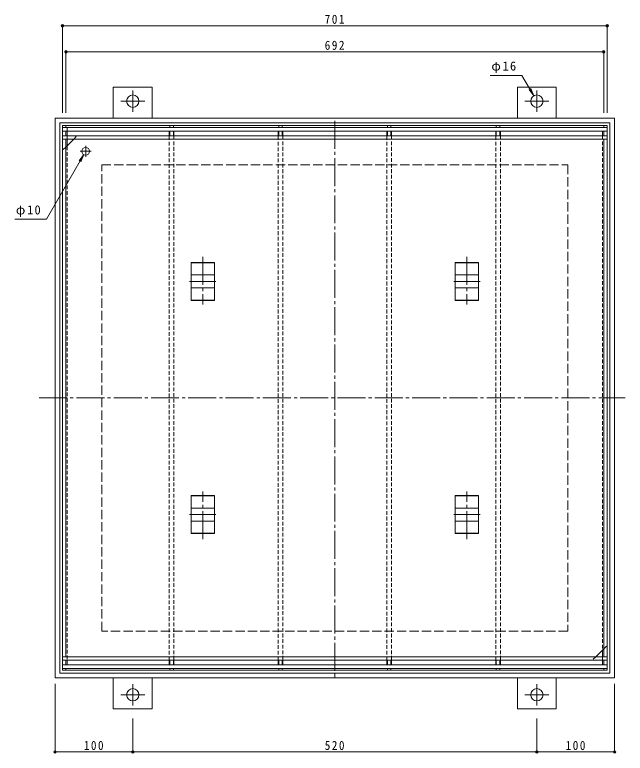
# Model space of a CAD drawing. Units: millimetres at full size, sheet at 1:4. Extents: x -1015 to 1117, y -778 to 761.
# Drawn here: x -1015 to -229, y -436 to 514 of the extents above; entities that cross this region are included whole.
import ezdxf

# ---------------------------------------------------------------- set-up
doc = ezdxf.new("R2010")
doc.units = ezdxf.units.MM
doc.header["$LTSCALE"] = 4
doc.header["$PDMODE"] = 32
doc.header["$PDSIZE"] = 3.2
for name, pattern in [('CHAIN1', [8, 5, -1, 1, -1]), ('CHAIN2', [12, 9, -1, 1, -1]), ('DASHED1', [1.8, 1.2, -0.6]), ('DASHED3', [4, 3, -1])]:
    doc.linetypes.add(name, pattern=pattern)
for name, color, linetype, lineweight in [('0-0_通り芯', 7, 'CHAIN2', 9), ('0-1_躯体', 2, 'DASHED3', 9), ('0-2_仕上', 7, 'Continuous', 9), ('0-3_建具', 4, 'Continuous', 9), ('0-4_その他', 7, 'Continuous', 9)]:
    doc.layers.add(name, color=color, linetype=linetype, lineweight=lineweight)
doc.styles.add('ＭＳ ゴシック', font='')
doc.styles.get('ＭＳ ゴシック').set_extended_font_data('MS Gothic')

msp = doc.modelspace()

# ---------------------------------------------------------------- linework, layer by layer
at = {"layer": '0-0_通り芯'}
for p, q in [((-602.991, 377.902), (-602.991, -338.721)), ((-772.991, 202.624), (-772.991, 141.595)), ((-432.991, 202.624), (-432.991, 141.595)), ((-755.991, 171.102), (-789.991, 171.102)), ((-415.991, 171.102), (-449.991, 171.102)), ((-983.505, 21.102), (-229.345, 21.102)), ((-772.991, -160.42), (-772.991, -99.391)), ((-432.991, -160.42), (-432.991, -99.391)), ((-755.991, -128.898), (-789.991, -128.898)), ((-415.991, -128.898), (-449.991, -128.898))]:
    msp.add_line(p, q, dxfattribs=at)
at = {"layer": '0-1_躯体'}
msp.add_lwpolyline([(-902.991, 321.102), (-302.991, 321.102), (-302.991, -278.898), (-902.991, -278.898)], close=True, dxfattribs=at)
at = {"layer": '0-2_仕上', "color": 2}
for p, q in [((-252.491, 371.602), (-953.491, 371.602)), ((-947.491, 358.602), (-947.491, 364.602)), ((-815.991, 358.602), (-815.991, 364.602)), ((-809.991, 358.602), (-809.991, 364.602)), ((-675.991, 358.602), (-675.991, 364.602)), ((-669.991, 358.602), (-669.991, 364.602)), ((-535.991, 358.602), (-535.991, 364.602)), ((-529.991, 358.602), (-529.991, 364.602)), ((-395.991, 358.602), (-395.991, 364.602)), ((-389.991, 358.602), (-389.991, 364.602)), ((-258.491, 364.602), (-258.491, 358.602)), ((-947.491, 354.102), (-947.491, 344.852)), ((-258.491, -303.398), (-258.491, -311.898)), ((-947.491, -316.398), (-947.491, -322.398)), ((-815.991, -316.398), (-815.991, -322.398)), ((-809.991, -316.398), (-809.991, -322.398)), ((-675.991, -316.398), (-675.991, -322.398)), ((-669.991, -316.398), (-669.991, -322.398)), ((-535.991, -316.398), (-535.991, -322.398)), ((-529.991, -316.398), (-529.991, -322.398)), ((-395.991, -316.398), (-395.991, -322.398)), ((-389.991, -316.398), (-389.991, -322.398)), ((-258.491, -322.398), (-258.491, -316.398)), ((-252.491, -329.398), (-953.491, -329.398))]:
    msp.add_line(p, q, dxfattribs=at)
at = {"layer": '0-2_仕上'}
for p, q in [((-953.491, -329.398), (-953.491, 371.602)), ((-953.491, 371.602), (-948.991, 371.602)), ((-948.991, 371.602), (-948.991, 369.102)), ((-810.741, 369.102), (-810.741, 371.602)), ((-670.741, 369.102), (-670.741, 371.602)), ((-530.741, 369.102), (-530.741, 371.602)), ((-390.741, 369.102), (-390.741, 371.602)), ((-256.991, 371.602), (-256.991, 369.102)), ((-252.491, 371.602), (-256.991, 371.602)), ((-252.491, -329.398), (-252.491, 371.602)), ((-252.491, 369.102), (-953.491, 369.102)), ((-252.491, 364.602), (-953.491, 364.602)), ((-948.991, 364.602), (-948.991, 358.602)), ((-815.241, 358.602), (-815.241, 364.602)), ((-810.741, 358.602), (-810.741, 364.602)), ((-675.241, 358.602), (-675.241, 364.602)), ((-670.741, 358.602), (-670.741, 364.602)), ((-535.241, 358.602), (-535.241, 364.602)), ((-530.741, 358.602), (-530.741, 364.602)), ((-395.241, 358.602), (-395.241, 364.602)), ((-390.741, 358.602), (-390.741, 364.602)), ((-256.991, 364.602), (-256.991, 358.602)), ((-252.491, 358.602), (-953.491, 358.602)), ((-252.491, 354.102), (-953.491, 354.102)), ((-938.991, 354.102), (-948.991, 344.102)), ((-948.991, -311.898), (-948.991, 354.102)), ((-256.991, -311.898), (-256.991, 354.102)), ((-266.991, -311.898), (-256.991, -301.898)), ((-252.491, -311.898), (-953.491, -311.898)), ((-252.491, -316.398), (-953.491, -316.398)), ((-252.491, -322.398), (-953.491, -322.398)), ((-948.991, -322.398), (-948.991, -316.398)), ((-815.241, -316.398), (-815.241, -322.398)), ((-810.741, -316.398), (-810.741, -322.398)), ((-675.241, -316.398), (-675.241, -322.398)), ((-670.741, -316.398), (-670.741, -322.398)), ((-535.241, -316.398), (-535.241, -322.398)), ((-530.741, -316.398), (-530.741, -322.398)), ((-395.241, -316.398), (-395.241, -322.398)), ((-390.741, -316.398), (-390.741, -322.398)), ((-256.991, -322.398), (-256.991, -316.398)), ((-252.491, -326.898), (-953.491, -326.898)), ((-953.491, -329.398), (-948.991, -329.398)), ((-948.991, -329.398), (-948.991, -326.898)), ((-810.741, -326.898), (-810.741, -329.398)), ((-670.741, -326.898), (-670.741, -329.398)), ((-530.741, -326.898), (-530.741, -329.398)), ((-390.741, -326.898), (-390.741, -329.398)), ((-256.991, -329.398), (-256.991, -326.898)), ((-252.491, -329.398), (-256.991, -329.398))]:
    msp.add_line(p, q, dxfattribs=at)
at = {"layer": '0-2_仕上', "color": 2, "linetype": 'DASHED1'}
for p, q in [((-947.491, 364.602), (-947.491, 369.102)), ((-947.491, 358.602), (-947.491, 354.102)), ((-815.991, -316.398), (-815.991, 358.602)), ((-809.991, 358.602), (-809.991, -316.398)), ((-675.991, -316.398), (-675.991, 358.602)), ((-669.991, 358.602), (-669.991, -316.398)), ((-535.991, -316.398), (-535.991, 358.602)), ((-529.991, 358.602), (-529.991, -316.398)), ((-395.991, -316.398), (-395.991, 358.602)), ((-389.991, 358.602), (-389.991, -316.398)), ((-258.491, 358.602), (-258.491, -303.398)), ((-947.491, 344.852), (-947.491, -316.398)), ((-258.491, -311.898), (-258.491, -316.398))]:
    msp.add_line(p, q, dxfattribs=at)
at = {"layer": '0-2_仕上', "linetype": 'DASHED1'}
for p, q in [((-938.991, 354.102), (-934.491, 358.602)), ((-948.991, 344.102), (-953.491, 339.602)), ((-256.991, -301.898), (-252.491, -297.398)), ((-266.991, -311.898), (-271.491, -316.398))]:
    msp.add_line(p, q, dxfattribs=at)
at = {"layer": '0-2_仕上', "linetype": 'CHAIN2'}
for p, q in [((-923.491, 345.602), (-923.491, 331.602)), ((-916.491, 338.602), (-930.491, 338.602))]:
    msp.add_line(p, q, dxfattribs=at)
at = {"layer": '0-2_仕上', "color": 3}
for p, q in [((-787.991, 195.557), (-787.991, 146.648)), ((-787.991, 195.557), (-757.991, 195.557)), ((-787.991, 195.057), (-757.991, 195.057)), ((-757.991, 146.648), (-757.991, 195.557)), ((-447.991, 146.648), (-447.991, 195.557)), ((-417.991, 195.557), (-447.991, 195.557)), ((-417.991, 195.057), (-447.991, 195.057)), ((-417.991, 195.557), (-417.991, 146.648)), ((-787.991, 179.468), (-757.991, 179.468)), ((-417.991, 179.468), (-447.991, 179.468)), ((-787.991, 162.736), (-757.991, 162.736)), ((-417.991, 162.736), (-447.991, 162.736)), ((-787.991, 147.148), (-757.991, 147.148)), ((-787.991, 146.648), (-757.991, 146.648)), ((-417.991, 147.148), (-447.991, 147.148)), ((-417.991, 146.648), (-447.991, 146.648)), ((-787.991, -153.352), (-787.991, -104.443)), ((-787.991, -104.443), (-757.991, -104.443)), ((-757.991, -104.443), (-757.991, -153.352)), ((-447.991, -104.443), (-447.991, -153.352)), ((-417.991, -104.443), (-447.991, -104.443)), ((-417.991, -153.352), (-417.991, -104.443)), ((-787.991, -104.943), (-757.991, -104.943)), ((-417.991, -104.943), (-447.991, -104.943)), ((-787.991, -120.532), (-757.991, -120.532)), ((-417.991, -120.532), (-447.991, -120.532)), ((-787.991, -137.264), (-757.991, -137.264)), ((-417.991, -137.264), (-447.991, -137.264)), ((-787.991, -152.852), (-757.991, -152.852)), ((-787.991, -153.352), (-757.991, -153.352)), ((-417.991, -152.852), (-447.991, -152.852)), ((-417.991, -153.352), (-447.991, -153.352))]:
    msp.add_line(p, q, dxfattribs=at)
at = {"layer": '0-2_仕上'}
for points in [[(-815.241, 369.102), (-815.241, 371.602), (-810.741, 371.602)], [(-675.241, 369.102), (-675.241, 371.602), (-670.741, 371.602)], [(-535.241, 369.102), (-535.241, 371.602), (-530.741, 371.602)], [(-395.241, 369.102), (-395.241, 371.602), (-390.741, 371.602)], [(-815.241, -326.898), (-815.241, -329.398), (-810.741, -329.398)], [(-675.241, -326.898), (-675.241, -329.398), (-670.741, -329.398)], [(-535.241, -326.898), (-535.241, -329.398), (-530.741, -329.398)], [(-395.241, -326.898), (-395.241, -329.398), (-390.741, -329.398)]]:
    msp.add_lwpolyline(points, dxfattribs=at)
msp.add_circle((-923.491, 338.602), 5, dxfattribs=at)
at = {"layer": '0-3_建具'}
for p, q in [((-887.991, 421.102), (-837.991, 421.102)), ((-887.991, 381.102), (-887.991, 421.102)), ((-837.991, 421.102), (-837.991, 381.102)), ((-317.991, 421.102), (-367.991, 421.102)), ((-367.991, 421.102), (-367.991, 381.102)), ((-317.991, 381.102), (-317.991, 421.102)), ((-962.991, -338.898), (-962.991, 381.102)), ((-962.991, 381.102), (-242.991, 381.102)), ((-242.991, 381.102), (-242.991, -338.898)), ((-956.991, -332.898), (-956.991, 375.102)), ((-956.991, 375.102), (-248.991, 375.102)), ((-248.991, 375.102), (-248.991, -332.898)), ((-242.991, -338.898), (-962.991, -338.898)), ((-248.991, -332.898), (-956.991, -332.898)), ((-887.991, -338.898), (-887.991, -378.898)), ((-837.991, -378.898), (-837.991, -338.898)), ((-367.991, -378.898), (-367.991, -338.898)), ((-317.991, -338.898), (-317.991, -378.898)), ((-887.991, -378.898), (-837.991, -378.898)), ((-317.991, -378.898), (-367.991, -378.898))]:
    msp.add_line(p, q, dxfattribs=at)
at = {"layer": '0-3_建具', "linetype": 'CHAIN1'}
for p, q in [((-862.991, 403.102), (-862.991, 416.922)), ((-342.991, 403.102), (-342.991, 416.922)), ((-862.991, 403.102), (-878.463, 403.102)), ((-862.991, 403.102), (-847.519, 403.102)), ((-862.991, 403.102), (-862.991, 389.282)), ((-342.991, 403.102), (-358.463, 403.102)), ((-342.991, 403.102), (-342.991, 389.282)), ((-342.991, 403.102), (-327.519, 403.102)), ((-862.991, -360.898), (-862.991, -347.078)), ((-342.991, -360.898), (-342.991, -347.078)), ((-862.991, -360.898), (-878.463, -360.898)), ((-862.991, -360.898), (-862.991, -374.718)), ((-862.991, -360.898), (-847.519, -360.898)), ((-342.991, -360.898), (-358.463, -360.898)), ((-342.991, -360.898), (-342.991, -374.718)), ((-342.991, -360.898), (-327.519, -360.898))]:
    msp.add_line(p, q, dxfattribs=at)
at = {"layer": '0-3_建具'}
for centre in [(-862.991, 403.102), (-342.991, 403.102), (-862.991, -360.898), (-342.991, -360.898)]:
    msp.add_circle(centre, 8, dxfattribs=at)
at = {"layer": '0-4_その他'}
for p, q in [((-953.491, 501.343), (-953.491, 388.065)), ((-953.491, 500.143), (-252.491, 500.143)), ((-252.491, 501.343), (-252.491, 388.065)), ((-948.991, 467.864), (-948.991, 388.065)), ((-948.991, 466.664), (-256.991, 466.664)), ((-256.991, 467.864), (-256.991, 388.065)), ((-346.991, 410.03), (-350.818, 419.269)), ((-973.987, 251.141), (-925.991, 334.272)), ((-925.991, 334.272), (-932.079, 326.339)), ((-925.991, 334.272), (-929.818, 325.033)), ((-1014.803, 251.141), (-973.987, 251.141)), ((-962.991, -435.755), (-962.991, -346.898)), ((-242.991, -435.755), (-242.991, -346.898)), ((-862.991, -435.755), (-862.991, -391.281)), ((-342.991, -435.755), (-342.991, -391.281)), ((-962.991, -434.555), (-862.991, -434.555)), ((-862.991, -434.555), (-342.991, -434.555)), ((-342.991, -434.555), (-242.991, -434.555))]:
    msp.add_line(p, q, dxfattribs=at)
msp.add_lwpolyline([(-402.996, 436.338), (-362.18, 436.338), (-346.991, 410.03), (-353.078, 417.964)], dxfattribs=at)
for p in [(-953.491, 500.143), (-252.491, 500.143), (-948.991, 466.664), (-256.991, 466.664), (-962.991, -434.555), (-862.991, -434.555), (-342.991, -434.555), (-242.991, -434.555)]:
    msp.add_point(p, dxfattribs=at)

# ---------------------------------------------------------------- texts
at = {"layer": '0-4_その他', "color": 2, "char_height": 11.73, "attachment_point": 7, "style": 'ＭＳ ゴシック'}
for s, insert in [('\\T1.27;\\W0.9;701', (-615.991, 502.543)), ('\\T1.27;\\W0.9;692', (-615.991, 469.064)), ('\\T1.19;φ16', (-401.549, 439.346)), ('\\T1.19;φ10', (-1013.356, 254.149)), ('\\T1.27;\\W0.9;100', (-925.991, -432.155)), ('\\T1.27;\\W0.9;520', (-615.991, -432.155)), ('\\T1.27;\\W0.9;100', (-305.991, -432.155))]:
    msp.add_mtext(s, dxfattribs=dict(at, insert=insert))

doc.saveas('drawing.dxf')
